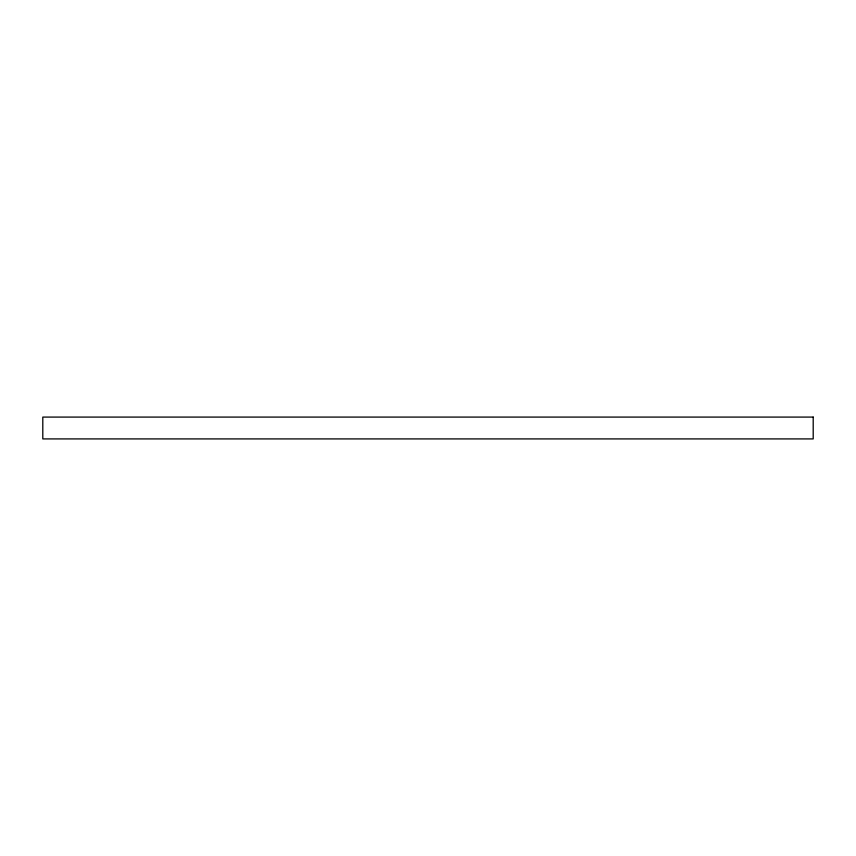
<?xml version="1.0" encoding="UTF-8"?>
<svg xmlns="http://www.w3.org/2000/svg" width="856" height="856" viewBox="0 0 856 856"><rect width="100%" height="100%" fill="white"/><g stroke="black" fill="none" stroke-linecap="round" stroke-linejoin="round"><path stroke-width="1.28" d="M813.2 417.086L42.8 417.086L42.8 438.914L813.2 438.914L813.2 417.086"/></g></svg>
